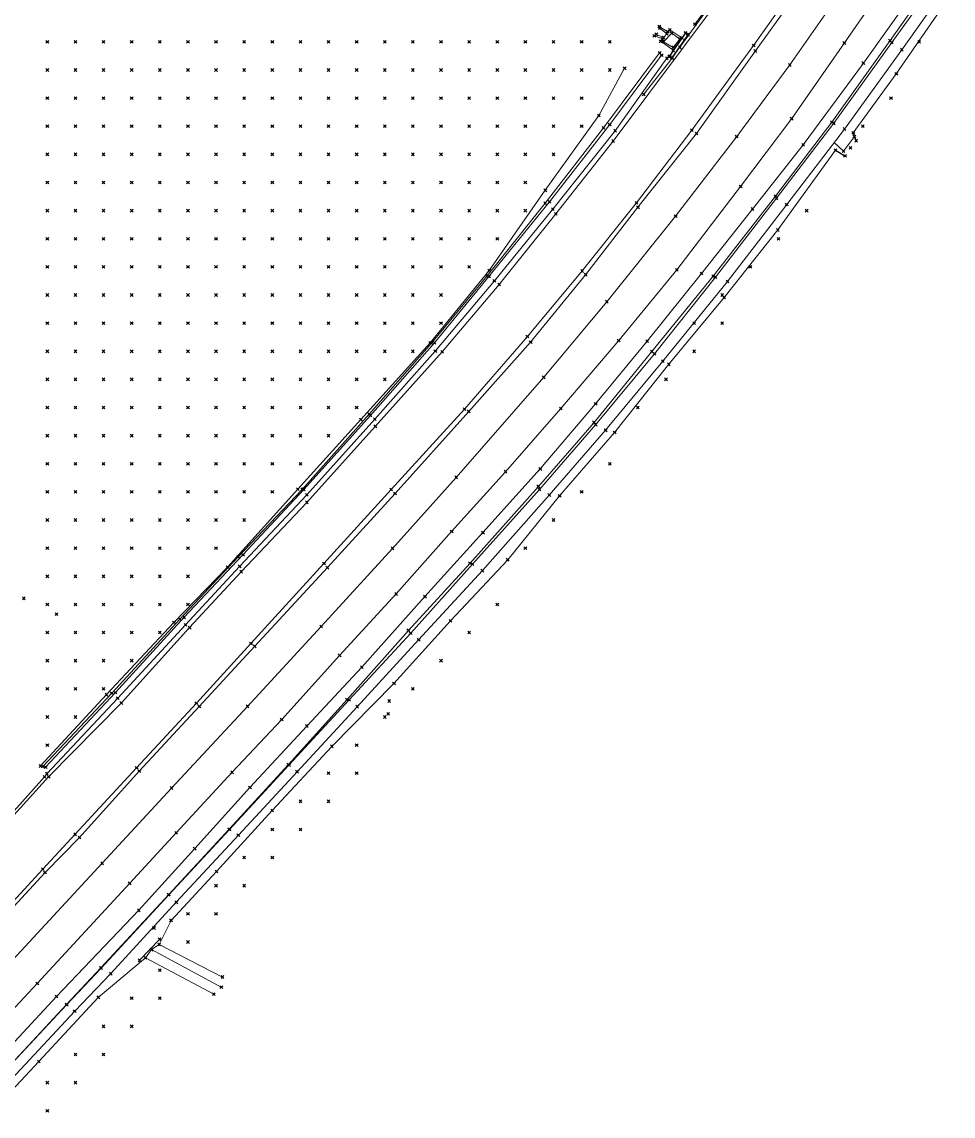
# Model space of a CAD drawing. Header units: metres. Extents: x 441556 to 446409, y 432338 to 461058.
# Drawn here: x 442152.3 to 442251.6, y 454292.1 to 454408.7 of the extents above; entities that cross this region are included whole.
import ezdxf

# ---------------------------------------------------------------- set-up
doc = ezdxf.new("R2010")
doc.units = ezdxf.units.M
doc.header["$MEASUREMENT"] = 0
doc.header["$PDMODE"] = 35
doc.header["$PDSIZE"] = 0.15
for name, color, linetype, lineweight in [('DTM-BRE-RevN_GRP_ CAROSABIL', 2, 'Continuous', 0), ('DTM-BRE-RevN_GRP_ACOSTAMENT', 2, 'Continuous', 0), ('DTM-BRE-RevN_GRP_AX', 2, 'Continuous', 0), ('DTM-BRE-RevN_GRP_CAMERA CADERE JOS', 2, 'Continuous', 0), ('DTM-BRE-RevN_GRP_CAMERA CADERE SUS', 2, 'Continuous', 0), ('DTM-BRE-RevN_GRP_CANAL', 2, 'Continuous', 0), ('DTM-BRE-RevN_GRP_FIRUL APEI', 2, 'Continuous', 0), ('DTM-BRE-RevN_GRP_PARAPET BETON_JOS', 2, 'Continuous', 0), ('DTM-BRE-RevN_GRP_PARAPET BETON_SUS', 2, 'Continuous', 0), ('DTM-BRE-RevN_GRP_PARAPET METALIC', 2, 'Continuous', 0), ('DTM-BRE-RevN_GRP_PARAPET NEW JERSEY', 2, 'Continuous', 0), ('DTM-BRE-RevN_GRP_RAU', 2, 'Continuous', 0), ('DTM-BRE-RevN_GRP_SANT BETON JOS', 2, 'Continuous', 0), ('DTM-BRE-RevN_GRP_SANT BETON SUS', 2, 'Continuous', 0), ('DTM-BRE-RevN_GRP_SANT PAMANT JOS', 2, 'Continuous', 0), ('DTM-BRE-RevN_GRP_TALUZ JOS', 2, 'Continuous', 0), ('DTM-BRE-RevN_GRP_TALUZ SUS', 2, 'Continuous', 0), ('DTM-BRE-RevN_GRP_ZID SPRIJIN JOS', 2, 'Continuous', 0), ('DTM-BRE-RevN_GRP_ZID SPRIJIN SUS', 2, 'Continuous', 0), ('DTM-BRE-RevN_YP_RevG', 1, 'Continuous', 0), ('DTM-BRE-RevN_YP_RevN', 1, 'Continuous', 30), ('DTM-NOK-RevN_LIDAR_co_lidar', 91, 'Continuous', 0), ('DTM-NOK-RevN_RTK', 32, 'Continuous', 0)]:
    doc.layers.add(name, color=color, linetype=linetype, lineweight=lineweight)

msp = doc.modelspace()

# ---------------------------------------------------------------- linework, layer by layer
at = {"layer": 'DTM-BRE-RevN_GRP_ CAROSABIL'}
for p, q in [((442215.313, 454396.041, 360.19), (442228.381, 454413.491, 360.326)), ((442239.974, 454406.498, 360.647), (442245.01, 454413.733, 360.668)), ((442234.355, 454398.436, 360.634), (442239.974, 454406.498, 360.647)), ((442228.908, 454391.186, 360.645), (442234.355, 454398.436, 360.634)), ((442209.195, 454388.287, 360.203), (442215.313, 454396.041, 360.19)), ((442222.113, 454382.302, 360.631), (442228.908, 454391.186, 360.645)), ((442203.15, 454380.747, 360.242), (442209.195, 454388.287, 360.203)), ((442215.909, 454374.772, 360.599), (442222.113, 454382.302, 360.631)), ((442197.087, 454373.569, 360.178), (442203.15, 454380.747, 360.242)), ((442209.724, 454367.519, 360.576), (442215.909, 454374.772, 360.599)), ((442189.949, 454365.621, 360.225), (442197.087, 454373.569, 360.178)), ((442203.837, 454360.782, 360.563), (442209.724, 454367.519, 360.576)), ((442182.646, 454357.514, 360.18), (442189.949, 454365.621, 360.225)), ((442198.089, 454354.414, 360.547), (442203.837, 454360.782, 360.563)), ((442175.64, 454350.124, 360.208), (442182.646, 454357.514, 360.18)), ((442192.178, 454347.749, 360.492), (442198.089, 454354.414, 360.547)), ((442170.142, 454344.161, 360.177), (442175.64, 454350.124, 360.208)), ((442186.141, 454341.198, 360.392), (442192.178, 454347.749, 360.492)), ((442162.863, 454336.129, 360.204), (442170.142, 454344.161, 360.177)), ((442179.961, 454334.361, 360.257), (442186.141, 454341.198, 360.392)), ((442155.104, 454328.25, 360.184), (442162.863, 454336.129, 360.204)), ((442174.679, 454328.737, 360.191), (442179.961, 454334.361, 360.257)), ((442143.539, 454315.522, 360.129), (442155.104, 454328.25, 360.184)), ((442168.714, 454322.275, 360.149), (442174.679, 454328.737, 360.191)), ((442163.751, 454316.895, 360.061), (442168.714, 454322.275, 360.149)), ((442153.893, 454306.209, 359.98), (442163.751, 454316.895, 360.061)), ((442146.826, 454298.672, 359.951), (442153.893, 454306.209, 359.98))]:
    msp.add_line(p, q, dxfattribs=at)
at = {"layer": 'DTM-BRE-RevN_GRP_ACOSTAMENT'}
for p, q in [((442244.848, 454406.749, 360.747), (442250.205, 454414.337, 360.788)), ((442238.645, 454398.058, 360.724), (442244.848, 454406.749, 360.747)), ((442232.638, 454390.172, 360.726), (442238.645, 454398.058, 360.724)), ((442225.981, 454381.644, 360.718), (442232.638, 454390.172, 360.726)), ((442219.432, 454373.603, 360.689), (442225.981, 454381.644, 360.718)), ((442213.279, 454366.044, 360.698), (442219.432, 454373.603, 360.689)), ((442207.336, 454359.224, 360.674), (442213.279, 454366.044, 360.698)), ((442200.05, 454351.035, 360.641), (442207.336, 454359.224, 360.674)), ((442193.474, 454343.866, 360.53), (442200.05, 454351.035, 360.641)), ((442186.934, 454336.484, 360.4), (442193.474, 454343.866, 360.53)), ((442180.674, 454329.564, 360.224), (442186.934, 454336.484, 360.4)), ((442174.37, 454322.66, 360.106), (442180.674, 454329.564, 360.224)), ((442167.909, 454315.7, 359.994), (442174.37, 454322.66, 360.106)), ((442160.673, 454307.888, 359.903), (442167.909, 454315.7, 359.994)), ((442157.001, 454303.983, 359.86), (442160.673, 454307.888, 359.903)), ((442149.178, 454295.596, 359.875), (442157.001, 454303.983, 359.86))]:
    msp.add_line(p, q, dxfattribs=at)
at = {"layer": 'DTM-BRE-RevN_GRP_AX'}
for p, q in [((442234.156, 454404.153, 360.552), (442239.37, 454411.645, 360.578)), ((442228.495, 454396.523, 360.522), (442234.156, 454404.153, 360.552)), ((442221.978, 454388.026, 360.532), (442228.495, 454396.523, 360.522)), ((442214.636, 454378.911, 360.512), (442221.978, 454388.026, 360.532)), ((442207.908, 454370.852, 360.5), (442214.636, 454378.911, 360.512)), ((442198.568, 454360.181, 360.459), (442207.908, 454370.852, 360.5)), ((442191.774, 454352.61, 360.443), (442198.568, 454360.181, 360.459)), ((442184.167, 454344.285, 360.409), (442191.774, 454352.61, 360.443)), ((442176.308, 454335.766, 360.283), (442184.167, 454344.285, 360.409)), ((442168.212, 454327.056, 360.187), (442176.308, 454335.766, 360.283)), ((442160.821, 454319.033, 360.127), (442168.212, 454327.056, 360.187)), ((442150.877, 454308.274, 360.06), (442160.821, 454319.033, 360.127))]:
    msp.add_line(p, q, dxfattribs=at)
at = {"layer": 'DTM-BRE-RevN_GRP_CAMERA CADERE JOS'}
for p, q in [((442220.694, 454406.626, 357.301), (442221.562, 454407.534, 357.44)), ((442221.562, 454407.534, 357.44), (442222.43, 454406.921, 357.176)), ((442221.731, 454406.027, 357.324), (442220.694, 454406.626, 357.301)), ((442222.43, 454406.921, 357.176), (442221.731, 454406.027, 357.324))]:
    msp.add_line(p, q, dxfattribs=at)
at = {"layer": 'DTM-BRE-RevN_GRP_CAMERA CADERE SUS'}
for p, q in [((442221.358, 454407.885, 359.847), (442220.385, 454406.681, 359.84)), ((442222.655, 454407.036, 359.756), (442221.358, 454407.885, 359.847)), ((442220.385, 454406.681, 359.84), (442221.719, 454405.716, 359.686)), ((442221.719, 454405.716, 359.686), (442222.655, 454407.036, 359.756))]:
    msp.add_line(p, q, dxfattribs=at)
at = {"layer": 'DTM-BRE-RevN_GRP_CANAL'}
for p, q in [((442239.886, 454394.963, 357.689), (442241.044, 454396.51, 357.649)), ((442164.8, 454308.687, 359.36), (442166.944, 454310.92, 359.342))]:
    msp.add_line(p, q, dxfattribs=at)
at = {"layer": 'DTM-BRE-RevN_GRP_FIRUL APEI'}
msp.add_line((442166.092, 454309.826, 355.696), (442173.524, 454305.829, 354.417), dxfattribs=at)
at = {"layer": 'DTM-BRE-RevN_GRP_PARAPET BETON_JOS'}
for p, q in [((442221.282, 454405.048, 360.109), (442223.032, 454407.567, 359.803)), ((442223.313, 454407.388, 360.171), (442221.612, 454404.892, 360.213)), ((442223.032, 454407.567, 359.803), (442223.313, 454407.388, 360.171)), ((442221.612, 454404.892, 360.213), (442221.282, 454405.048, 360.109))]:
    msp.add_line(p, q, dxfattribs=at)
at = {"layer": 'DTM-BRE-RevN_GRP_PARAPET BETON_SUS'}
for p, q in [((442221.353, 454405.076, 360.63), (442223.028, 454407.533, 360.589)), ((442223.28, 454407.385, 360.585), (442221.587, 454404.913, 360.652)), ((442223.028, 454407.533, 360.589), (442223.28, 454407.385, 360.585)), ((442221.587, 454404.913, 360.652), (442221.353, 454405.076, 360.63))]:
    msp.add_line(p, q, dxfattribs=at)
at = {"layer": 'DTM-BRE-RevN_GRP_PARAPET METALIC'}
for p, q in [((442242.003, 454404.359, 360.726), (442247.483, 454412.032, 360.756)), ((442226.049, 454411.032, 360.249), (442222.434, 454406.041, 360.216)), ((442221.612, 454404.892, 360.213), (442218.574, 454401.025, 360.212)), ((442235.584, 454395.639, 360.691), (442242.003, 454404.359, 360.726)), ((442230.171, 454388.795, 360.699), (442235.584, 454395.639, 360.691)), ((442224.736, 454381.927, 360.673), (442230.171, 454388.795, 360.699)), ((442218.94, 454374.703, 360.65), (442224.736, 454381.927, 360.673)), ((442213.448, 454368.026, 360.644), (442218.94, 454374.703, 360.65)), ((442207.547, 454361.078, 360.636), (442213.448, 454368.026, 360.644)), ((442201.43, 454354.288, 360.597), (442207.547, 454361.078, 360.636)), ((442195.243, 454347.463, 360.539), (442201.43, 454354.288, 360.597)), ((442188.517, 454339.938, 360.462), (442195.243, 454347.463, 360.539)), ((442182.638, 454333.665, 360.308), (442188.517, 454339.938, 360.462)), ((442176.574, 454327.103, 360.183), (442182.638, 454333.665, 360.308)), ((442150.525, 454323.628, 360.142), (442154.673, 454328.256, 360.005)), ((442170.684, 454320.596, 360.094), (442176.574, 454327.103, 360.183)), ((442164.719, 454314.022, 360.001), (442170.684, 454320.596, 360.094)), ((442155.943, 454304.826, 359.913), (442164.719, 454314.022, 360.001)), ((442148.189, 454296.458, 359.878), (442155.943, 454304.826, 359.913))]:
    msp.add_line(p, q, dxfattribs=at)
at = {"layer": 'DTM-BRE-RevN_GRP_PARAPET NEW JERSEY'}
for p, q in [((442235.368, 454413.434, 360.458), (442230.296, 454406.229, 360.437)), ((442230.486, 454405.648, 360.463), (442235.827, 454413.095, 360.47)), ((442230.296, 454406.229, 360.437), (442223.71, 454397.196, 360.444)), ((442224.206, 454396.855, 360.486), (442230.486, 454405.648, 360.463)), ((442223.71, 454397.196, 360.444), (442217.814, 454389.461, 360.416)), ((442217.964, 454388.977, 360.415), (442224.206, 454396.855, 360.486)), ((442217.814, 454389.461, 360.416), (442212.001, 454382.186, 360.411)), ((442212.382, 454381.792, 360.452), (442217.964, 454388.977, 360.415)), ((442212.001, 454382.186, 360.411), (442206.165, 454375.194, 360.394)), ((442206.516, 454374.59, 360.426), (442212.382, 454381.792, 360.452)), ((442206.165, 454375.194, 360.394), (442199.455, 454367.463, 360.355)), ((442199.906, 454367.217, 360.368), (442206.516, 454374.59, 360.426)), ((442199.455, 454367.463, 360.355), (442191.633, 454358.897, 360.353)), ((442192.054, 454358.469, 360.382), (442199.906, 454367.217, 360.368)), ((442191.633, 454358.897, 360.353), (442184.467, 454350.995, 360.324)), ((442184.834, 454350.558, 360.335), (442192.054, 454358.469, 360.382)), ((442184.467, 454350.995, 360.324), (442176.687, 454342.463, 360.267)), ((442177.085, 454342.172, 360.276), (442184.834, 454350.558, 360.335)), ((442176.687, 454342.463, 360.267), (442170.865, 454336.103, 360.277)), ((442171.171, 454335.747, 360.272), (442177.085, 454342.172, 360.276)), ((442170.865, 454336.103, 360.277), (442164.489, 454329.211, 360.247)), ((442164.773, 454328.859, 360.207), (442171.171, 454335.747, 360.272)), ((442164.489, 454329.211, 360.247), (442157.942, 454322.119, 360.209)), ((442158.398, 454321.778, 360.241), (442164.773, 454328.859, 360.207)), ((442157.942, 454322.119, 360.209), (442154.48, 454318.412, 360.244)), ((442154.72, 454318.05, 360.188), (442158.398, 454321.778, 360.241)), ((442154.48, 454318.412, 360.244), (442147.919, 454311.251, 360.178)), ((442148.294, 454311.06, 360.175), (442154.72, 454318.05, 360.188))]:
    msp.add_line(p, q, dxfattribs=at)
at = {"layer": 'DTM-BRE-RevN_GRP_RAU'}
for p, q in [((442173.646, 454306.904, 354.621), (442166.891, 454310.377, 356.222)), ((442172.73, 454305.068, 354.632), (442165.445, 454308.958, 356.323))]:
    msp.add_line(p, q, dxfattribs=at)
at = {"layer": 'DTM-BRE-RevN_GRP_SANT BETON JOS'}
for p, q in [((442220.691, 454407.067, 359.474), (442219.927, 454407.413, 359.582)), ((442214.944, 454397.804, 359.939), (442220.485, 454405.191, 359.806)), ((442208.531, 454389.556, 360.001), (442214.944, 454397.804, 359.939)), ((442202.068, 454381.595, 360.004), (442208.531, 454389.556, 360.001)), ((442196.251, 454374.538, 359.966), (442202.068, 454381.595, 360.004)), ((442189.44, 454366.792, 359.894), (442196.251, 454374.538, 359.966)), ((442182.306, 454358.905, 359.923), (442189.44, 454366.792, 359.894)), ((442175.828, 454351.917, 359.911), (442182.306, 454358.905, 359.923)), ((442169.559, 454345.257, 359.882), (442175.828, 454351.917, 359.911)), ((442162.223, 454337.239, 359.813), (442169.559, 454345.257, 359.882)), ((442154.784, 454329.271, 359.819), (442162.223, 454337.239, 359.813))]:
    msp.add_line(p, q, dxfattribs=at)
at = {"layer": 'DTM-BRE-RevN_GRP_SANT BETON SUS'}
for p, q in [((442227.968, 454413.8, 360.256), (442224.037, 454408.509, 360.237)), ((442220.566, 454406.927, 359.876), (442219.713, 454407.27, 359.914)), ((442221.134, 454407.701, 359.825), (442220.238, 454408.259, 359.769)), ((442214.293, 454397.448, 360.129), (442220.272, 454405.432, 360.012)), ((442221.045, 454404.862, 360.033), (442215.534, 454397.142, 360.216)), ((442208.062, 454389.407, 360.141), (442214.293, 454397.448, 360.129)), ((442215.534, 454397.142, 360.216), (442208.883, 454388.787, 360.184)), ((442201.884, 454381.686, 360.212), (442208.062, 454389.407, 360.141)), ((442208.883, 454388.787, 360.184), (442202.645, 454381.136, 360.187)), ((442195.922, 454374.491, 360.144), (442201.884, 454381.686, 360.212)), ((442202.645, 454381.136, 360.187), (442196.346, 454373.642, 360.128)), ((442189.283, 454366.91, 360.098), (442195.922, 454374.491, 360.144)), ((442196.346, 454373.642, 360.128), (442189.89, 454366.386, 360.132)), ((442182.14, 454358.902, 360.153), (442189.283, 454366.91, 360.098)), ((442189.89, 454366.386, 360.132), (442182.64, 454358.317, 360.164)), ((442175.316, 454351.699, 360.108), (442182.14, 454358.902, 360.153)), ((442182.64, 454358.317, 360.164), (442175.477, 454350.689, 360.121)), ((442169.09, 454345.065, 360.072), (442175.316, 454351.699, 360.108)), ((442175.477, 454350.689, 360.121), (442169.696, 454344.456, 360.085)), ((442161.833, 454337.178, 360.008), (442169.09, 454345.065, 360.072)), ((442169.696, 454344.456, 360.085), (442162.469, 454336.641, 360.059)), ((442154.486, 454329.358, 360.009), (442161.833, 454337.178, 360.008)), ((442162.469, 454336.641, 360.059), (442154.92, 454328.584, 360.056))]:
    msp.add_line(p, q, dxfattribs=at)
at = {"layer": 'DTM-BRE-RevN_GRP_SANT PAMANT JOS'}
msp.add_line((442221.034, 454407.489, 359.53), (442220.288, 454408.072, 359.555), dxfattribs=at)
at = {"layer": 'DTM-BRE-RevN_GRP_TALUZ JOS'}
for p, q in [((442213.791, 454398.757, 360.33), (442216.537, 454403.8, 360.102)), ((442208.075, 454390.788, 360.182), (442213.791, 454398.757, 360.33)), ((442202.101, 454382.24, 360.184), (442208.075, 454390.788, 360.182)), ((442195.81, 454374.532, 360.223), (442202.101, 454382.24, 360.184)), ((442188.407, 454366.348, 360.132), (442195.81, 454374.532, 360.223)), ((442181.682, 454358.927, 360.074), (442188.407, 454366.348, 360.132)), ((442174.192, 454350.598, 360.098), (442181.682, 454358.927, 360.074)), ((442168.475, 454344.715, 360.339), (442174.192, 454350.598, 360.098)), ((442161.283, 454337.012, 360.218), (442168.475, 454344.715, 360.339)), ((442154.232, 454329.41, 360.05), (442161.283, 454337.012, 360.218))]:
    msp.add_line(p, q, dxfattribs=at)
at = {"layer": 'DTM-BRE-RevN_GRP_TALUZ SUS'}
for p, q in [((442232.872, 454386.561, 356.162), (442239.036, 454395.067, 356.134)), ((442227.151, 454379.364, 356.105), (442232.872, 454386.561, 356.162)), ((442221.247, 454372.235, 356.034), (442227.151, 454379.364, 356.105)), ((442215.472, 454364.969, 356.033), (442221.247, 454372.235, 356.034)), ((442209.604, 454358.204, 355.934), (442215.472, 454364.969, 356.033)), ((442204.064, 454351.399, 356.256), (442209.604, 454358.204, 355.934)), ((442197.973, 454344.879, 356.176), (442204.064, 454351.399, 356.256)), ((442191.939, 454338.202, 356.255), (442197.973, 454344.879, 356.176))]:
    msp.add_line(p, q, dxfattribs=at)
at = {"layer": 'DTM-BRE-RevN_GRP_ZID SPRIJIN JOS'}
for p, q in [((442245.513, 454403.207, 356.188), (442250.729, 454410.748, 356.252)), ((442240.929, 454396.911, 356.358), (442245.513, 454403.207, 356.188)), ((442178.955, 454324.653, 356.02), (442185.316, 454331.499, 356.066)), ((442173.012, 454318.158, 355.818), (442178.955, 454324.653, 356.02)), ((442168.161, 454312.947, 355.828), (442173.012, 454318.158, 355.818)), ((442160.398, 454304.738, 355.621), (442154.065, 454297.903, 355.5)), ((442154.065, 454297.903, 355.5), (442148.619, 454292.073, 355.509))]:
    msp.add_line(p, q, dxfattribs=at)
at = {"layer": 'DTM-BRE-RevN_GRP_ZID SPRIJIN SUS'}
for p, q in [((442245.04, 454406.549, 360.478), (442250.476, 454414.117, 360.491)), ((442251.574, 454413.479, 360.475), (442246.099, 454405.778, 360.452)), ((442238.856, 454397.933, 360.463), (442245.04, 454406.549, 360.478)), ((442246.099, 454405.778, 360.452), (442239.989, 454397.319, 360.448)), ((442232.742, 454389.936, 360.427), (442238.856, 454397.933, 360.463)), ((442239.989, 454397.319, 360.448), (442233.827, 454389.276, 360.398)), ((442226.218, 454381.545, 360.42), (442232.742, 454389.936, 360.427)), ((442233.827, 454389.276, 360.398), (442227.504, 454381.059, 360.39)), ((442219.718, 454373.357, 360.331), (442226.218, 454381.545, 360.42)), ((442227.504, 454381.059, 360.39), (442220.618, 454372.581, 360.328)), ((442213.445, 454365.794, 360.329), (442219.718, 454373.357, 360.331)), ((442220.618, 454372.581, 360.328), (442214.515, 454365.203, 360.336)), ((442207.456, 454358.882, 360.298), (442213.445, 454365.794, 360.329)), ((442214.515, 454365.203, 360.336), (442208.501, 454358.295, 360.296)), ((442200.314, 454350.933, 360.29), (442207.456, 454358.882, 360.298)), ((442208.501, 454358.295, 360.296), (442201.368, 454350.234, 360.288)), ((442193.725, 454343.566, 360.23), (442200.314, 454350.933, 360.29)), ((442201.368, 454350.234, 360.288), (442194.565, 454342.86, 360.241)), ((442187.142, 454336.452, 360.195), (442193.725, 454343.566, 360.23)), ((442194.565, 454342.86, 360.241), (442188.013, 454335.729, 360.202)), ((442180.737, 454329.502, 360.138), (442187.142, 454336.452, 360.195)), ((442188.013, 454335.729, 360.202), (442181.595, 454328.797, 360.15)), ((442174.379, 454322.643, 360.09), (442180.737, 454329.502, 360.138)), ((442181.595, 454328.797, 360.15), (442175.342, 454322.038, 360.104)), ((442167.924, 454315.66, 360.057), (442174.379, 454322.643, 360.09)), ((442175.342, 454322.038, 360.104), (442168.723, 454314.874, 360.069)), ((442160.702, 454307.861, 359.995), (442167.924, 454315.66, 360.057)), ((442168.723, 454314.874, 360.069), (442161.729, 454307.268, 360.004)), ((442157.024, 454303.942, 359.972), (442160.702, 454307.861, 359.995)), ((442161.729, 454307.268, 360.004), (442157.883, 454303.264, 360.013)), ((442149.173, 454295.561, 359.896), (442157.024, 454303.942, 359.972)), ((442157.883, 454303.264, 360.013), (442150.192, 454294.983, 359.932))]:
    msp.add_line(p, q, dxfattribs=at)
at = {"layer": 'DTM-BRE-RevN_YP_RevG'}
for p, q in [((442166.891, 454310.377, 356.222), (442168.161, 454312.947, 355.828)), ((442166.891, 454310.377, 356.222), (442166.092, 454309.826, 355.696)), ((442166.092, 454309.826, 355.696), (442165.445, 454308.958, 356.323)), ((442165.445, 454308.958, 356.323), (442160.398, 454304.738, 355.621))]:
    msp.add_line(p, q, dxfattribs=at)
at = {"layer": 'DTM-BRE-RevN_YP_RevN'}
for p, q in [((442241.234, 454396.075, 356.368), (442240.929, 454396.911, 356.358)), ((442239.886, 454394.963, 357.689), (442238.886, 454395.879, 360.439)), ((442239.036, 454395.067, 356.134), (442240.042, 454394.464, 356.368)), ((442185.316, 454331.499, 356.066), (442191.939, 454338.202, 356.255))]:
    msp.add_line(p, q, dxfattribs=at)
at = {"layer": 'DTM-NOK-RevN_LIDAR_co_lidar'}
for p in [(442154.967, 454406.62, 396.357), (442157.966, 454406.62, 394.875), (442160.965, 454406.62, 393.72), (442163.965, 454406.62, 392.65), (442166.964, 454406.62, 391.346), (442169.963, 454406.62, 390.041), (442172.963, 454406.62, 388.717), (442175.962, 454406.62, 387.348), (442178.961, 454406.62, 385.991), (442181.961, 454406.62, 384.74), (442184.96, 454406.62, 383.657), (442187.959, 454406.62, 382.482), (442190.959, 454406.62, 380.811), (442193.958, 454406.62, 378.816), (442196.957, 454406.62, 376.896), (442199.957, 454406.62, 374.821), (442202.956, 454406.62, 372.557), (442205.955, 454406.62, 369.35), (442208.955, 454406.62, 364.505), (442211.954, 454406.62, 360.683), (442214.953, 454406.62, 360.306), (442247.946, 454406.62, 357.512), (442154.967, 454403.621, 395.513), (442157.966, 454403.621, 394.037), (442160.965, 454403.621, 392.844), (442163.965, 454403.621, 391.732), (442166.964, 454403.621, 390.409), (442169.963, 454403.621, 389.116), (442172.963, 454403.621, 387.64), (442175.962, 454403.621, 386.365), (442178.961, 454403.621, 385.215), (442181.961, 454403.621, 384.146), (442184.96, 454403.621, 383.18), (442187.959, 454403.621, 382.007), (442190.959, 454403.621, 380.481), (442193.958, 454403.621, 378.639), (442196.957, 454403.621, 376.804), (442199.957, 454403.621, 374.871), (442202.956, 454403.621, 372.726), (442205.955, 454403.621, 369.947), (442208.955, 454403.621, 363.972), (442211.954, 454403.621, 360.411), (442214.953, 454403.621, 360.446), (442154.967, 454400.621, 394.758), (442157.966, 454400.621, 393.443), (442160.965, 454400.621, 392.051), (442163.965, 454400.621, 390.733), (442166.964, 454400.621, 389.264), (442169.963, 454400.621, 387.867), (442172.963, 454400.621, 386.608), (442175.962, 454400.621, 385.484), (442178.961, 454400.621, 384.529), (442181.961, 454400.621, 383.595), (442184.96, 454400.621, 382.372), (442187.959, 454400.621, 380.84), (442190.959, 454400.621, 379.334), (442193.958, 454400.621, 377.938), (442196.957, 454400.621, 376.366), (442199.957, 454400.621, 374.45), (442202.956, 454400.621, 372.08), (442205.955, 454400.621, 368.436), (442208.955, 454400.621, 362.813), (442211.954, 454400.621, 360.335), (442244.947, 454400.621, 356.582), (442154.967, 454397.622, 394.083), (442157.966, 454397.622, 392.778), (442160.965, 454397.622, 391.318), (442163.965, 454397.622, 389.728), (442166.964, 454397.622, 388.22), (442169.963, 454397.622, 387.081), (442172.963, 454397.622, 386.055), (442175.962, 454397.622, 385.047), (442178.961, 454397.622, 384.039), (442181.961, 454397.622, 382.815), (442184.96, 454397.622, 381.243), (442187.959, 454397.622, 379.448), (442190.959, 454397.622, 377.853), (442193.958, 454397.622, 376.673), (442196.957, 454397.622, 375.367), (442199.957, 454397.622, 373.451), (442202.956, 454397.622, 369.477), (442205.955, 454397.622, 365.616), (442208.955, 454397.622, 360.869), (442211.954, 454397.622, 360.468), (442241.947, 454397.622, 357.251), (442154.967, 454394.623, 393.446), (442157.966, 454394.623, 391.971), (442160.965, 454394.623, 390.432), (442163.965, 454394.623, 388.897), (442166.964, 454394.623, 387.622), (442169.963, 454394.623, 386.535), (442172.963, 454394.623, 385.614), (442175.962, 454394.623, 384.557), (442178.961, 454394.623, 383.355), (442181.961, 454394.623, 382.003), (442184.96, 454394.623, 380.298), (442187.959, 454394.623, 378.233), (442190.959, 454394.623, 376.415), (442193.958, 454394.623, 375.387), (442196.957, 454394.623, 374.31), (442199.957, 454394.623, 372.163), (442202.956, 454394.623, 367.002), (442205.955, 454394.623, 362.845), (442208.955, 454394.623, 360.755), (442154.967, 454391.623, 392.579), (442157.966, 454391.623, 391.235), (442160.965, 454391.623, 389.599), (442163.965, 454391.623, 388.266), (442166.964, 454391.623, 387.227), (442169.963, 454391.623, 386.226), (442172.963, 454391.623, 385.071), (442175.962, 454391.623, 383.697), (442178.961, 454391.623, 382.244), (442181.961, 454391.623, 380.827), (442184.96, 454391.623, 379.192), (442187.959, 454391.623, 377.151), (442190.959, 454391.623, 375.238), (442193.958, 454391.623, 373.959), (442196.957, 454391.623, 372.113), (442199.957, 454391.623, 367.823), (442202.956, 454391.623, 363.376), (442205.955, 454391.623, 361.706), (442154.967, 454388.624, 391.788), (442157.966, 454388.624, 390.319), (442160.965, 454388.624, 389.13), (442163.965, 454388.624, 388.073), (442166.964, 454388.624, 386.876), (442169.963, 454388.624, 385.556), (442172.963, 454388.624, 384.24), (442175.962, 454388.624, 382.839), (442178.961, 454388.624, 381.453), (442181.961, 454388.624, 379.971), (442184.96, 454388.624, 378.197), (442187.959, 454388.624, 376.178), (442190.959, 454388.624, 374.092), (442193.958, 454388.624, 372.264), (442196.957, 454388.624, 369.861), (442199.957, 454388.624, 365.322), (442202.956, 454388.624, 362.49), (442205.955, 454388.624, 360.712), (442235.949, 454388.624, 356.472), (442154.967, 454385.625, 390.972), (442157.966, 454385.625, 389.861), (442160.965, 454385.625, 388.879), (442163.965, 454385.625, 387.658), (442166.964, 454385.625, 386.273), (442169.963, 454385.625, 384.831), (442172.963, 454385.625, 383.498), (442175.962, 454385.625, 382.173), (442178.961, 454385.625, 380.685), (442181.961, 454385.625, 379.144), (442184.96, 454385.625, 377.48), (442187.959, 454385.625, 375.435), (442190.959, 454385.625, 373.029), (442193.958, 454385.625, 370.501), (442196.957, 454385.625, 367.563), (442199.957, 454385.625, 363.341), (442202.956, 454385.625, 360.949), (442232.949, 454385.625, 356.995), (442154.967, 454382.625, 390.409), (442157.966, 454382.625, 389.412), (442160.965, 454382.625, 388.28), (442163.965, 454382.625, 386.908), (442166.964, 454382.625, 385.416), (442169.963, 454382.625, 383.918), (442172.963, 454382.625, 382.543), (442175.962, 454382.625, 381.115), (442178.961, 454382.625, 379.743), (442181.961, 454382.625, 378.324), (442184.96, 454382.625, 376.602), (442187.959, 454382.625, 374.598), (442190.959, 454382.625, 372.173), (442193.958, 454382.625, 368.988), (442196.957, 454382.625, 365.279), (442199.957, 454382.625, 362.199), (442229.95, 454382.625, 357.318), (442154.967, 454379.626, 389.665), (442157.966, 454379.626, 388.586), (442160.965, 454379.626, 387.353), (442163.965, 454379.626, 385.849), (442166.964, 454379.626, 384.347), (442169.963, 454379.626, 382.875), (442172.963, 454379.626, 381.549), (442175.962, 454379.626, 380.222), (442178.961, 454379.626, 378.906), (442181.961, 454379.626, 377.506), (442184.96, 454379.626, 375.842), (442187.959, 454379.626, 373.897), (442190.959, 454379.626, 371.318), (442193.958, 454379.626, 367.497), (442196.957, 454379.626, 363.176), (442226.951, 454379.626, 357.659), (442154.967, 454376.627, 388.614), (442157.966, 454376.627, 387.512), (442160.965, 454376.627, 386.121), (442163.965, 454376.627, 384.601), (442166.964, 454376.627, 383.133), (442169.963, 454376.627, 381.702), (442172.963, 454376.627, 380.452), (442175.962, 454376.627, 379.289), (442178.961, 454376.627, 378.012), (442181.961, 454376.627, 376.594), (442184.96, 454376.627, 374.922), (442187.959, 454376.627, 372.856), (442190.959, 454376.627, 369.866), (442193.958, 454376.627, 365.391), (442196.957, 454376.627, 361.37), (442223.951, 454376.627, 358.098), (442226.951, 454376.627, 356.463), (442154.967, 454373.627, 387.376), (442157.966, 454373.627, 386.237), (442160.965, 454373.627, 384.395), (442163.965, 454373.627, 382.905), (442166.964, 454373.627, 381.594), (442169.963, 454373.627, 380.321), (442172.963, 454373.627, 379.315), (442175.962, 454373.627, 378.227), (442178.961, 454373.627, 376.916), (442181.961, 454373.627, 375.551), (442184.96, 454373.627, 373.249), (442187.959, 454373.627, 369.978), (442190.959, 454373.627, 366.337), (442193.958, 454373.627, 362.207), (442223.951, 454373.627, 356.594), (442154.967, 454370.628, 385.817), (442157.966, 454370.628, 384.694), (442160.965, 454370.628, 382.934), (442163.965, 454370.628, 381.546), (442166.964, 454370.628, 380.159), (442169.963, 454370.628, 378.849), (442172.963, 454370.628, 377.826), (442175.962, 454370.628, 376.943), (442178.961, 454370.628, 375.748), (442181.961, 454370.628, 374.08), (442184.96, 454370.628, 370.962), (442187.959, 454370.628, 366.531), (442190.959, 454370.628, 362.77), (442220.952, 454370.628, 356.741), (442154.967, 454367.629, 384.132), (442157.966, 454367.629, 383.114), (442160.965, 454367.629, 381.657), (442163.965, 454367.629, 380.252), (442166.964, 454367.629, 378.93), (442169.963, 454367.629, 377.71), (442172.963, 454367.629, 376.613), (442175.962, 454367.629, 375.764), (442178.961, 454367.629, 374.574), (442181.961, 454367.629, 372.065), (442184.96, 454367.629, 367.709), (442187.959, 454367.629, 363.142), (442217.953, 454367.629, 356.989), (442154.967, 454364.629, 382.526), (442157.966, 454364.629, 381.739), (442160.965, 454364.629, 380.238), (442163.965, 454364.629, 378.875), (442166.964, 454364.629, 377.694), (442169.963, 454364.629, 376.452), (442172.963, 454364.629, 375.149), (442175.962, 454364.629, 374.287), (442178.961, 454364.629, 372.551), (442181.961, 454364.629, 368.776), (442184.96, 454364.629, 364.047), (442154.967, 454361.63, 381.056), (442157.966, 454361.63, 380.335), (442160.965, 454361.63, 378.628), (442163.965, 454361.63, 377.195), (442166.964, 454361.63, 376.128), (442169.963, 454361.63, 374.857), (442172.963, 454361.63, 373.361), (442175.962, 454361.63, 371.959), (442178.961, 454361.63, 369.438), (442181.961, 454361.63, 365.03), (442214.953, 454361.63, 356.081), (442154.967, 454358.631, 379.474), (442157.966, 454358.631, 378.702), (442160.965, 454358.631, 376.976), (442163.965, 454358.631, 375.321), (442166.964, 454358.631, 374.12), (442169.963, 454358.631, 373.038), (442172.963, 454358.631, 371.025), (442175.962, 454358.631, 368.608), (442178.961, 454358.631, 365.373), (442211.954, 454358.631, 356.139), (442154.967, 454355.631, 377.701), (442157.966, 454355.631, 377.077), (442160.965, 454355.631, 375.498), (442163.965, 454355.631, 373.486), (442166.964, 454355.631, 371.867), (442169.963, 454355.631, 370.4), (442172.963, 454355.631, 367.824), (442175.962, 454355.631, 364.697), (442208.955, 454355.631, 356.157), (442154.967, 454352.632, 375.936), (442157.966, 454352.632, 375.464), (442160.965, 454352.632, 374.134), (442163.965, 454352.632, 371.535), (442166.964, 454352.632, 369.205), (442169.963, 454352.632, 366.849), (442172.963, 454352.632, 364.183), (442205.955, 454352.632, 356.294), (442154.967, 454349.632, 374.149), (442157.966, 454349.632, 373.597), (442160.965, 454349.632, 372.121), (442163.965, 454349.632, 369.272), (442166.964, 454349.632, 366.17), (442169.963, 454349.632, 363.479), (442154.967, 454346.633, 372.26), (442157.966, 454346.633, 371.637), (442160.965, 454346.633, 369.091), (442163.965, 454346.633, 366.599), (442166.964, 454346.633, 363.549), (442169.963, 454346.633, 361.084), (442202.956, 454346.633, 355.856), (442155.945, 454345.592, 371.602), (442154.967, 454343.634, 370.225), (442157.966, 454343.634, 369.413), (442160.965, 454343.634, 366.16), (442163.965, 454343.634, 363.818), (442166.964, 454343.634, 361.29), (442199.957, 454343.634, 355.888), (442154.967, 454340.634, 367.932), (442157.966, 454340.634, 366.309), (442160.965, 454340.634, 363.147), (442163.965, 454340.634, 360.963), (442196.957, 454340.634, 355.977), (442154.967, 454337.635, 364.896), (442157.966, 454337.635, 363.144), (442160.965, 454337.635, 361.079), (442193.958, 454337.635, 355.89), (442154.967, 454334.636, 362.282), (442157.966, 454334.636, 360.798), (442190.959, 454334.636, 355.901), (442154.967, 454331.636, 360.737), (442187.959, 454331.636, 356.241), (442184.96, 454328.637, 356.102), (442187.959, 454328.637, 355.665), (442181.961, 454325.638, 356.289), (442184.96, 454325.638, 355.702), (442178.961, 454322.638, 356.193), (442181.961, 454322.638, 355.693), (442175.962, 454319.639, 356.16), (442178.961, 454319.639, 355.741), (442172.963, 454316.64, 356.119), (442175.962, 454316.64, 355.658), (442169.963, 454313.64, 356.233), (442172.963, 454313.64, 355.595), (442169.963, 454310.641, 355.648), (442166.964, 454307.642, 355.773), (442163.965, 454304.642, 355.638), (442166.964, 454304.642, 355.365), (442160.965, 454301.643, 355.587), (442163.965, 454301.643, 355.322), (442157.966, 454298.644, 355.62), (442160.965, 454298.644, 355.322), (442154.967, 454295.644, 355.659), (442157.966, 454295.644, 355.335), (442154.967, 454292.645, 355.361)]:
    msp.add_point(p, dxfattribs=at)
at = {"layer": 'DTM-NOK-RevN_RTK'}
for p in [(442220.238, 454408.259, 359.769), (442224.037, 454408.509, 360.237), (442219.713, 454407.27, 359.914), (442219.927, 454407.413, 359.582), (442220.288, 454408.072, 359.555), (442220.691, 454407.067, 359.474), (442221.034, 454407.489, 359.53), (442221.134, 454407.701, 359.825), (442221.358, 454407.885, 359.847), (442221.562, 454407.534, 357.44), (442222.655, 454407.036, 359.756), (442223.028, 454407.533, 360.589), (442223.032, 454407.567, 359.803), (442223.28, 454407.385, 360.585), (442223.313, 454407.388, 360.171), (442220.385, 454406.681, 359.84), (442220.566, 454406.927, 359.876), (442220.694, 454406.626, 357.301), (442221.731, 454406.027, 357.324), (442222.43, 454406.921, 357.176), (442222.434, 454406.041, 360.216), (442230.296, 454406.229, 360.437), (442239.974, 454406.498, 360.647), (442244.848, 454406.749, 360.747), (442245.04, 454406.549, 360.478), (442220.272, 454405.432, 360.012), (442220.485, 454405.191, 359.806), (442221.045, 454404.862, 360.033), (442221.282, 454405.048, 360.109), (442221.353, 454405.076, 360.63), (442221.587, 454404.913, 360.652), (442221.612, 454404.892, 360.213), (442221.719, 454405.716, 359.686), (442230.486, 454405.648, 360.463), (442246.099, 454405.778, 360.452), (442216.537, 454403.8, 360.102), (442234.156, 454404.153, 360.552), (442242.003, 454404.359, 360.726), (442245.513, 454403.207, 356.188), (442218.574, 454401.025, 360.212), (442213.791, 454398.757, 360.33), (442214.944, 454397.804, 359.939), (442234.355, 454398.436, 360.634), (442238.645, 454398.058, 360.724), (442238.856, 454397.933, 360.463), (442214.293, 454397.448, 360.129), (442215.534, 454397.142, 360.216), (442223.71, 454397.196, 360.444), (442224.206, 454396.855, 360.486), (442228.495, 454396.523, 360.522), (442239.989, 454397.319, 360.448), (442240.929, 454396.911, 356.358), (442241.044, 454396.51, 357.649), (442215.313, 454396.041, 360.19), (442235.584, 454395.639, 360.691), (442240.62, 454395.323, 356.368), (442241.234, 454396.075, 356.368), (442239.036, 454395.067, 356.134), (442239.886, 454394.963, 357.689), (442240.042, 454394.464, 356.368), (442208.075, 454390.788, 360.182), (442228.908, 454391.186, 360.645), (442208.531, 454389.556, 360.001), (442232.638, 454390.172, 360.726), (442232.742, 454389.936, 360.427), (442208.062, 454389.407, 360.141), (442208.883, 454388.787, 360.184), (442217.814, 454389.461, 360.416), (442217.964, 454388.977, 360.415), (442230.171, 454388.795, 360.699), (442233.827, 454389.276, 360.398), (442209.195, 454388.287, 360.203), (442221.978, 454388.026, 360.532), (442232.872, 454386.561, 356.162), (442201.884, 454381.686, 360.212), (442202.068, 454381.595, 360.004), (442202.101, 454382.24, 360.184), (442212.001, 454382.186, 360.411), (442212.382, 454381.792, 360.452), (442222.113, 454382.302, 360.631), (442224.736, 454381.927, 360.673), (442225.981, 454381.644, 360.718), (442226.218, 454381.545, 360.42), (442202.645, 454381.136, 360.187), (442203.15, 454380.747, 360.242), (442227.504, 454381.059, 360.39), (442227.151, 454379.364, 356.105), (442214.636, 454378.911, 360.512), (442195.81, 454374.532, 360.223), (442195.922, 454374.491, 360.144), (442196.251, 454374.538, 359.966), (442206.165, 454375.194, 360.394), (442206.516, 454374.59, 360.426), (442215.909, 454374.772, 360.599), (442218.94, 454374.703, 360.65), (442196.346, 454373.642, 360.128), (442197.087, 454373.569, 360.178), (442219.432, 454373.603, 360.689), (442219.718, 454373.357, 360.331), (442220.618, 454372.581, 360.328), (442221.247, 454372.235, 356.034), (442207.908, 454370.852, 360.5), (442199.455, 454367.463, 360.355), (442209.724, 454367.519, 360.576), (442213.448, 454368.026, 360.644), (442188.407, 454366.348, 360.132), (442189.283, 454366.91, 360.098), (442189.44, 454366.792, 359.894), (442189.89, 454366.386, 360.132), (442199.906, 454367.217, 360.368), (442189.949, 454365.621, 360.225), (442213.279, 454366.044, 360.698), (442213.445, 454365.794, 360.329), (442214.515, 454365.203, 360.336), (442215.472, 454364.969, 356.033), (442203.837, 454360.782, 360.563), (442207.547, 454361.078, 360.636), (442198.568, 454360.181, 360.459), (442207.336, 454359.224, 360.674), (442181.682, 454358.927, 360.074), (442182.14, 454358.902, 360.153), (442182.306, 454358.905, 359.923), (442182.64, 454358.317, 360.164), (442191.633, 454358.897, 360.353), (442192.054, 454358.469, 360.382), (442207.456, 454358.882, 360.298), (442208.501, 454358.295, 360.296), (442209.604, 454358.204, 355.934), (442182.646, 454357.514, 360.18), (442198.089, 454354.414, 360.547), (442201.43, 454354.288, 360.597), (442191.774, 454352.61, 360.443), (442175.316, 454351.699, 360.108), (442175.828, 454351.917, 359.911), (442184.467, 454350.995, 360.324), (442200.05, 454351.035, 360.641), (442204.064, 454351.399, 356.256), (442174.192, 454350.598, 360.098), (442175.477, 454350.689, 360.121), (442175.64, 454350.124, 360.208), (442184.834, 454350.558, 360.335), (442200.314, 454350.933, 360.29), (442201.368, 454350.234, 360.288), (442192.178, 454347.749, 360.492), (442152.459, 454347.278, 372.751), (442195.243, 454347.463, 360.539), (442169.559, 454345.257, 359.882), (442168.475, 454344.715, 360.339), (442169.09, 454345.065, 360.072), (442169.696, 454344.456, 360.085), (442170.142, 454344.161, 360.177), (442184.167, 454344.285, 360.409), (442197.973, 454344.879, 356.176), (442193.474, 454343.866, 360.53), (442193.725, 454343.566, 360.23), (442194.565, 454342.86, 360.241), (442176.687, 454342.463, 360.267), (442177.085, 454342.172, 360.276), (442186.141, 454341.198, 360.392), (442188.517, 454339.938, 360.462), (442191.939, 454338.202, 356.255), (442161.283, 454337.012, 360.218), (442161.833, 454337.178, 360.008), (442162.223, 454337.239, 359.813), (442162.469, 454336.641, 360.059), (442162.863, 454336.129, 360.204), (442170.865, 454336.103, 360.277), (442186.934, 454336.484, 360.4), (442187.142, 454336.452, 360.195), (442191.431, 454336.342, 355.993), (442171.171, 454335.747, 360.272), (442176.308, 454335.766, 360.283), (442188.013, 454335.729, 360.202), (442191.313, 454334.961, 355.959), (442179.961, 454334.361, 360.257), (442182.638, 454333.665, 360.308), (442185.316, 454331.499, 356.066), (442154.232, 454329.41, 360.05), (442154.486, 454329.358, 360.009), (442154.784, 454329.271, 359.819), (442164.489, 454329.211, 360.247), (442164.773, 454328.859, 360.207), (442180.674, 454329.564, 360.224), (442180.737, 454329.502, 360.138), (442154.673, 454328.256, 360.005), (442154.92, 454328.584, 360.056), (442155.104, 454328.25, 360.184), (442174.679, 454328.737, 360.191), (442181.595, 454328.797, 360.15), (442168.212, 454327.056, 360.187), (442176.574, 454327.103, 360.183), (442178.955, 454324.653, 356.02), (442157.942, 454322.119, 360.209), (442168.714, 454322.275, 360.149), (442174.37, 454322.66, 360.106), (442174.379, 454322.643, 360.09), (442175.342, 454322.038, 360.104), (442158.398, 454321.778, 360.241), (442170.684, 454320.596, 360.094), (442154.48, 454318.412, 360.244), (442160.821, 454319.033, 360.127), (442154.72, 454318.05, 360.188), (442173.012, 454318.158, 355.818), (442163.751, 454316.895, 360.061), (442167.909, 454315.7, 359.994), (442167.924, 454315.66, 360.057), (442168.723, 454314.874, 360.069), (442164.719, 454314.022, 360.001), (442168.161, 454312.947, 355.828), (442166.342, 454312.139, 359.614), (442166.891, 454310.377, 356.222), (442166.944, 454310.92, 359.342), (442166.092, 454309.826, 355.696), (442160.673, 454307.888, 359.903), (442160.702, 454307.861, 359.995), (442164.8, 454308.687, 359.36), (442165.445, 454308.958, 356.323), (442161.729, 454307.268, 360.004), (442173.646, 454306.904, 354.621), (442153.893, 454306.209, 359.98), (442173.524, 454305.829, 354.417), (442155.943, 454304.826, 359.913), (442160.398, 454304.738, 355.621), (442172.73, 454305.068, 354.632), (442157.001, 454303.983, 359.86), (442157.024, 454303.942, 359.972), (442157.883, 454303.264, 360.013), (442154.065, 454297.903, 355.5)]:
    msp.add_point(p, dxfattribs=at)

doc.saveas('drawing.dxf')
